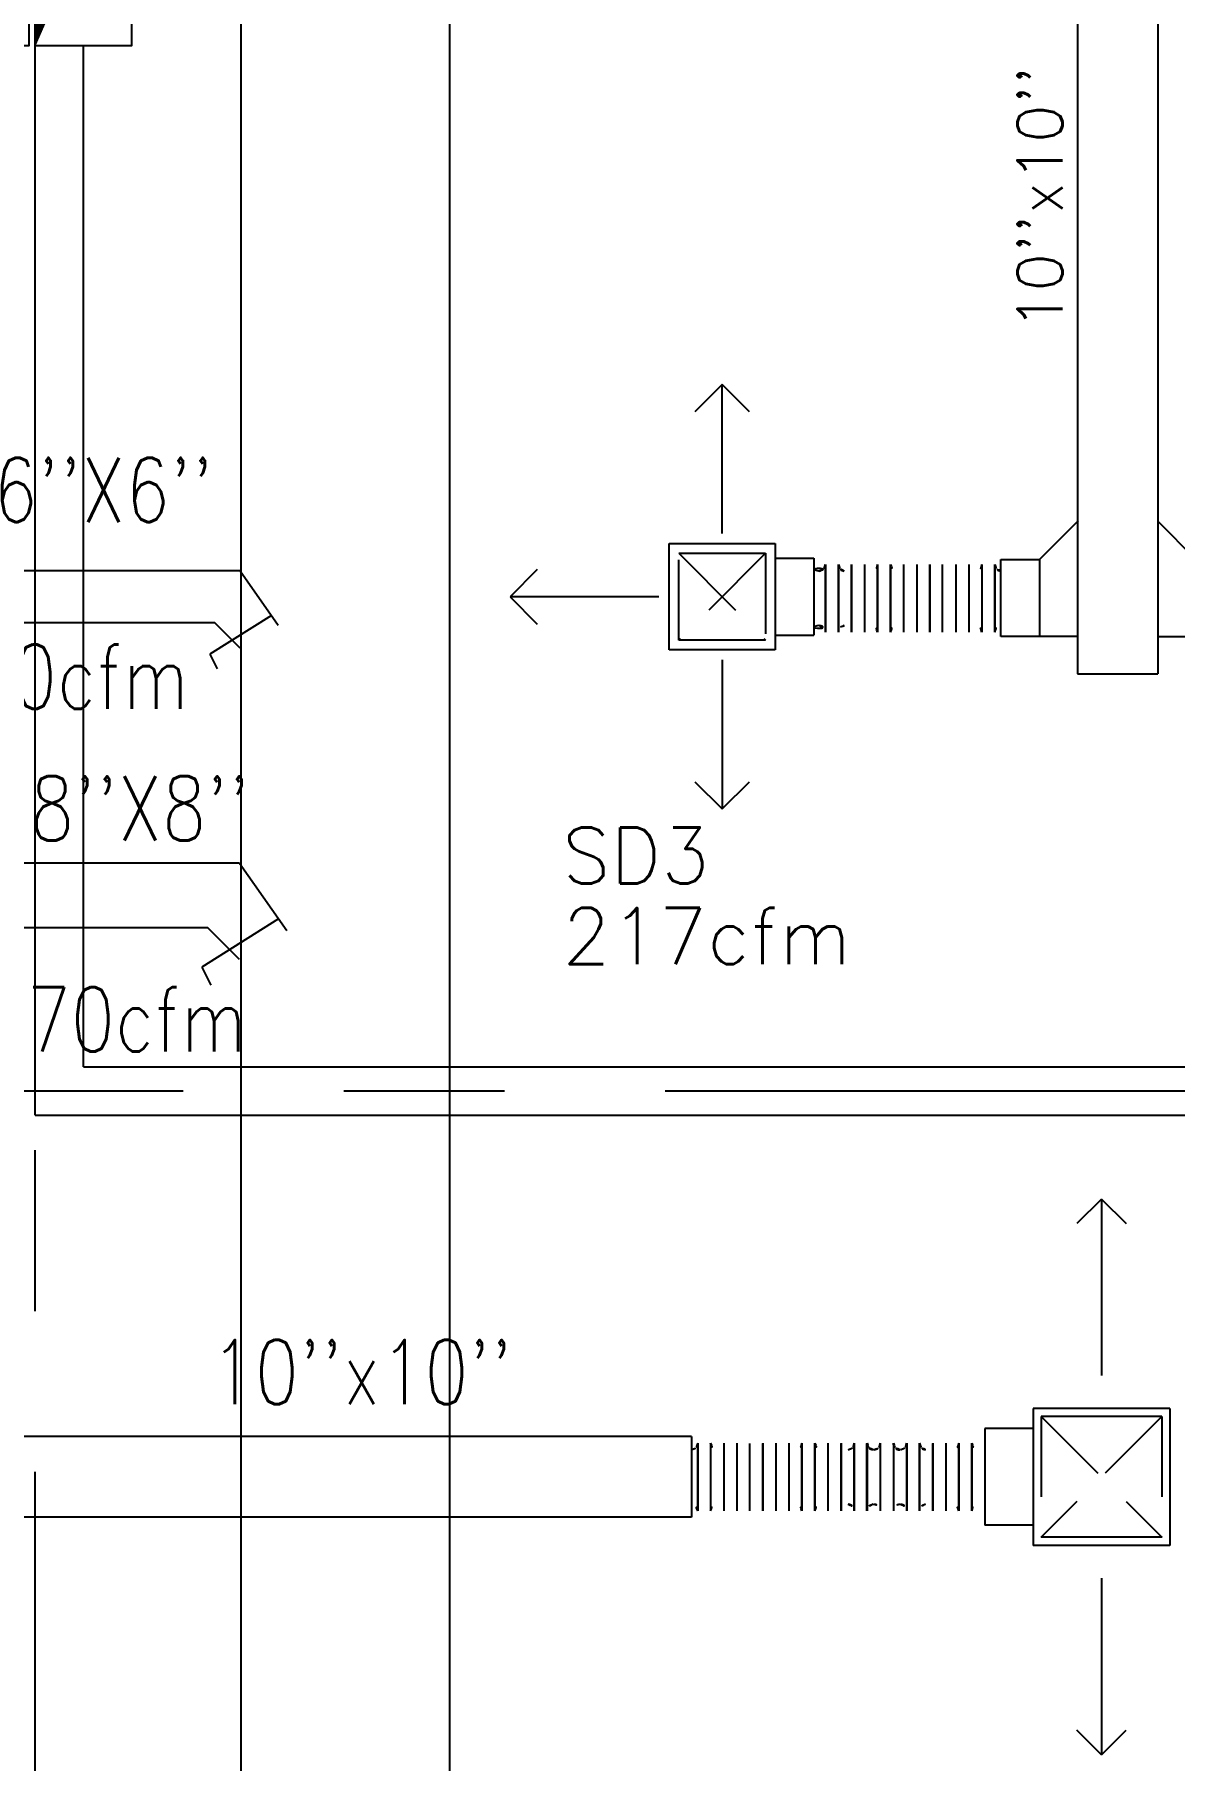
# Model space of a CAD drawing. Extents: x 417866230.2 to 417866327.8, y 43498045.5 to 43498135.4.
# Drawn here: x 417866283.83 to 417866287.38, y 43498101.84 to 43498107.21 of the extents above; entities that cross this region are included whole.
import ezdxf

# ---------------------------------------------------------------- set-up
doc = ezdxf.new("R2010")
doc.units = 0
doc.header["$MEASUREMENT"] = 0
doc.linetypes.add('CENTERX2', pattern=[4, 2.5, -0.5, 0.5, -0.5])
doc.linetypes.add('HIDDEN', pattern=[0.375, 0.25, -0.125])
for name, color, linetype in [('AXES', 11, 'CENTERX2'), ('COL', 9, 'CONTINUOUS'), ('DUCT', 6, 'CONTINUOUS'), ('FHC', 9, 'CONTINUOUS'), ('HAT', 12, 'CONTINUOUS'), ('M-AC-FLEX', 3, 'CONTINUOUS'), ('M-EGU.', 2, 'CONTINUOUS'), ('SCD', 2, 'CONTINUOUS'), ('WALL', 4, 'CONTINUOUS')]:
    doc.layers.add(name, color=color, linetype=linetype)
doc.styles.add('ROMANS', font='ROMANS.shx', dxfattribs={"width": 0.6})

# ---------------------------------------------------------------- blocks, each defined once
blk = doc.blocks.new('C11')
at = {"layer": 'HAT'}
h = blk.add_hatch(dxfattribs=at)
h.set_pattern_fill('ANSI31', color=256, scale=300, style=0)
h.set_pattern_definition([(45, (-383765.23, -62181), (-26.5165043, 26.5165043), [])])
h.paths.add_polyline_path([(-20, 350), (-20, 700), (-320, 700), (-320, 350)])
h.paths.add_polyline_path([(-320, 0), (-20, 0), (-20, 350), (-320, 350)])
h = blk.add_hatch(dxfattribs=at)
h.set_pattern_fill('ANSI31', color=256, scale=300, style=0)
h.set_pattern_definition([(45, (-383445.23, -62181), (-26.5165043, 26.5165043), [])])
h.paths.add_polyline_path([(300, 350), (300, 700), (0, 700), (0, 350)])
h.paths.add_polyline_path([(0, 0), (300, 0), (300, 350), (0, 350)])
at = {"layer": 'COL'}
for points in [[(-20, 700), (-20, 0), (-320, 0), (-320, 700)], [(300, 700), (300, 0), (0, 0), (0, 700)]]:
    blk.add_lwpolyline(points, close=True, dxfattribs=at)

msp = doc.modelspace()

# ---------------------------------------------------------------- hatches: boundary and pattern name
at = {"layer": 'FHC', "linetype": 'ByBlock', "ltscale": 0.3}
h = msp.add_hatch(dxfattribs=at)
h.set_pattern_fill('ANSI32', color=256, scale=175, angle=90, style=0)
h.set_pattern_definition([(135, (417866314.68287, 43497871.7909), (-0.046403882, -0.046403882), []), (135, (417866314.68287, 43497871.82184), (-0.046403882, -0.046403882), [])])
h.paths.add_polyline_path([(417866283.6319, 43498104.9071), (417866283.4419, 43498104.9071), (417866283.4419, 43498103.9871), (417866283.6319, 43498103.9871)])
h.paths.add_polyline_path([(417866284.053, 43498103.7745), (417866283.6322, 43498103.7745), (417866283.6322, 43498104.037), (417866284.053, 43498104.037)], flags=9)

# ---------------------------------------------------------------- linework, layer by layer
at = {"layer": 'AXES'}
for p, q in [((417866283.8369, 43498056.2378), (417866283.8369, 43498134.3653)), ((417866241.7969, 43498103.9221), (417866300.0369, 43498103.9221))]:
    msp.add_line(p, q, dxfattribs=at)
at = {"layer": 'DUCT'}
for p, q in [((417866285.1263, 43498110.4141), (417866285.1263, 43498100.1129)), ((417866284.4763, 43498109.7839), (417866284.4763, 43498100.1129)), ((417866287.0803, 43498108.4154), (417866287.0803, 43498105.2191)), ((417866287.3303, 43498108.4154), (417866287.3303, 43498105.2191)), ((417866287.0819, 43498105.6949), (417866286.9619, 43498105.5749)), ((417866287.3288, 43498105.6949), (417866287.4488, 43498105.5749)), ((417866286.8419, 43498105.3349), (417866286.8419, 43498105.5749)), ((417866286.8419, 43498105.5749), (417866286.9619, 43498105.5749)), ((417866286.9619, 43498105.5749), (417866286.9619, 43498105.3349)), ((417866284.475, 43498105.5391), (417866283.6112, 43498105.5391)), ((417866284.475, 43498105.5391), (417866284.5926, 43498105.3711)), ((417866284.572, 43498105.4006), (417866284.3805, 43498105.2804)), ((417866283.6112, 43498105.3791), (417866284.395, 43498105.3791)), ((417866284.475, 43498105.2991), (417866284.395, 43498105.3791)), ((417866287.0819, 43498105.3349), (417866286.8419, 43498105.3349)), ((417866287.3288, 43498105.3349), (417866287.5688, 43498105.3349)), ((417866284.3805, 43498105.2804), (417866284.3805, 43498105.2804)), ((417866284.3805, 43498105.2804), (417866284.4035, 43498105.2353)), ((417866287.0803, 43498105.2191), (417866287.3303, 43498105.2191)), ((417866284.473, 43498104.6309), (417866283.7754, 43498104.6309)), ((417866284.473, 43498104.6309), (417866284.62, 43498104.4209)), ((417866283.7754, 43498104.4309), (417866284.373, 43498104.4309)), ((417866284.5943, 43498104.4577), (417866284.3549, 43498104.3075)), ((417866284.473, 43498104.3309), (417866284.373, 43498104.4309)), ((417866284.3549, 43498104.3075), (417866284.3837, 43498104.2511)), ((417866284.3549, 43498104.3075), (417866284.3549, 43498104.3075)), ((417866285.8791, 43498102.8471), (417866283.7794, 43498102.8471)), ((417866285.8791, 43498102.8471), (417866285.8791, 43498102.5971)), ((417866285.8791, 43498102.5971), (417866283.7794, 43498102.5971))]:
    msp.add_line(p, q, dxfattribs=at)
at = {"layer": 'M-AC-FLEX', "color": 11}
for p, q in [((417866286.296, 43498105.5593), (417866286.296, 43498105.3492)), ((417866286.296, 43498105.3489), (417866286.296, 43498105.559)), ((417866286.336, 43498105.5593), (417866286.336, 43498105.3492)), ((417866286.336, 43498105.5593), (417866286.336, 43498105.3492)), ((417866286.336, 43498105.3489), (417866286.336, 43498105.559)), ((417866286.3767, 43498105.5593), (417866286.3767, 43498105.3492)), ((417866286.3767, 43498105.5593), (417866286.3767, 43498105.3492)), ((417866286.3767, 43498105.5593), (417866286.3767, 43498105.3492)), ((417866286.3767, 43498105.3489), (417866286.3767, 43498105.559)), ((417866286.4175, 43498105.5593), (417866286.4175, 43498105.3492)), ((417866286.4175, 43498105.5593), (417866286.4175, 43498105.3492)), ((417866286.4582, 43498105.5593), (417866286.4582, 43498105.3492)), ((417866286.4582, 43498105.5593), (417866286.4582, 43498105.3492)), ((417866286.4582, 43498105.3489), (417866286.4582, 43498105.559)), ((417866286.4582, 43498105.3489), (417866286.4582, 43498105.559)), ((417866286.4982, 43498105.5593), (417866286.4982, 43498105.3492)), ((417866286.4982, 43498105.5593), (417866286.4982, 43498105.3492)), ((417866286.4982, 43498105.3489), (417866286.4982, 43498105.559)), ((417866286.4982, 43498105.3489), (417866286.4982, 43498105.559)), ((417866286.5389, 43498105.5593), (417866286.5389, 43498105.3492)), ((417866286.5389, 43498105.5593), (417866286.5389, 43498105.3492)), ((417866286.5797, 43498105.5593), (417866286.5797, 43498105.3492)), ((417866286.5797, 43498105.5593), (417866286.5797, 43498105.3492)), ((417866286.6204, 43498105.5593), (417866286.6204, 43498105.3492)), ((417866286.6204, 43498105.5593), (417866286.6204, 43498105.3492)), ((417866286.6204, 43498105.3489), (417866286.6204, 43498105.559)), ((417866286.6204, 43498105.3489), (417866286.6204, 43498105.559)), ((417866286.6604, 43498105.3489), (417866286.6604, 43498105.559)), ((417866286.7012, 43498105.5593), (417866286.7012, 43498105.3492)), ((417866286.7012, 43498105.5593), (417866286.7012, 43498105.3492)), ((417866286.7419, 43498105.5593), (417866286.7419, 43498105.3492)), ((417866286.7419, 43498105.5593), (417866286.7419, 43498105.3492)), ((417866286.7826, 43498105.5593), (417866286.7826, 43498105.3492)), ((417866286.8227, 43498105.5593), (417866286.8227, 43498105.3492)), ((417866286.8227, 43498105.5593), (417866286.8227, 43498105.3492)), ((417866286.8227, 43498105.3489), (417866286.8227, 43498105.559)), ((417866286.8227, 43498105.3489), (417866286.8227, 43498105.559)), ((417866285.8983, 43498102.8265), (417866285.8983, 43498102.6164)), ((417866285.8983, 43498102.8265), (417866285.8983, 43498102.6164)), ((417866285.8983, 43498102.6161), (417866285.8983, 43498102.8262)), ((417866285.8983, 43498102.6161), (417866285.8983, 43498102.8262)), ((417866285.9384, 43498102.8265), (417866285.9384, 43498102.6164)), ((417866285.9791, 43498102.8265), (417866285.9791, 43498102.6164)), ((417866285.9791, 43498102.8265), (417866285.9791, 43498102.6164)), ((417866286.0198, 43498102.8265), (417866286.0198, 43498102.6164)), ((417866286.0198, 43498102.8265), (417866286.0198, 43498102.6164)), ((417866286.0606, 43498102.6161), (417866286.0606, 43498102.8262)), ((417866286.1006, 43498102.8265), (417866286.1006, 43498102.6164)), ((417866286.1006, 43498102.8265), (417866286.1006, 43498102.6164)), ((417866286.1006, 43498102.6161), (417866286.1006, 43498102.8262)), ((417866286.1006, 43498102.6161), (417866286.1006, 43498102.8262)), ((417866286.1413, 43498102.8265), (417866286.1413, 43498102.6164)), ((417866286.1413, 43498102.8265), (417866286.1413, 43498102.6164)), ((417866286.1821, 43498102.8265), (417866286.1821, 43498102.6164)), ((417866286.1821, 43498102.8265), (417866286.1821, 43498102.6164)), ((417866286.2228, 43498102.8265), (417866286.2228, 43498102.6164)), ((417866286.2228, 43498102.8265), (417866286.2228, 43498102.6164)), ((417866286.2228, 43498102.6161), (417866286.2228, 43498102.8262)), ((417866286.2228, 43498102.6161), (417866286.2228, 43498102.8262)), ((417866286.2628, 43498102.8265), (417866286.2628, 43498102.6164)), ((417866286.2628, 43498102.8265), (417866286.2628, 43498102.6164)), ((417866286.2628, 43498102.6161), (417866286.2628, 43498102.8262)), ((417866286.2628, 43498102.6161), (417866286.2628, 43498102.8262)), ((417866286.3036, 43498102.8265), (417866286.3036, 43498102.6164)), ((417866286.3036, 43498102.8265), (417866286.3036, 43498102.6164)), ((417866286.3443, 43498102.8265), (417866286.3443, 43498102.6164)), ((417866286.3443, 43498102.8265), (417866286.3443, 43498102.6164)), ((417866286.3443, 43498102.8265), (417866286.3443, 43498102.6164)), ((417866286.3443, 43498102.6161), (417866286.3443, 43498102.8262)), ((417866286.385, 43498102.8265), (417866286.385, 43498102.6164)), ((417866286.385, 43498102.8265), (417866286.385, 43498102.6164)), ((417866286.385, 43498102.6161), (417866286.385, 43498102.8262)), ((417866286.425, 43498102.6161), (417866286.425, 43498102.8262)), ((417866286.4251, 43498102.8265), (417866286.4251, 43498102.6164)), ((417866286.4665, 43498102.8265), (417866286.4665, 43498102.6164)), ((417866286.4665, 43498102.8265), (417866286.4665, 43498102.6164)), ((417866286.4665, 43498102.8265), (417866286.4665, 43498102.6164)), ((417866286.5072, 43498102.8265), (417866286.5072, 43498102.6164)), ((417866286.5072, 43498102.8265), (417866286.5072, 43498102.6164)), ((417866286.5072, 43498102.8265), (417866286.5072, 43498102.6164)), ((417866286.5487, 43498102.8265), (417866286.5487, 43498102.6164)), ((417866286.5487, 43498102.6161), (417866286.5487, 43498102.8262)), ((417866286.5887, 43498102.8265), (417866286.5887, 43498102.6164)), ((417866286.5887, 43498102.8265), (417866286.5887, 43498102.6164)), ((417866286.5887, 43498102.6161), (417866286.5887, 43498102.8262)), ((417866286.6294, 43498102.8265), (417866286.6294, 43498102.6164)), ((417866286.6294, 43498102.8265), (417866286.6294, 43498102.6164)), ((417866286.6294, 43498102.8265), (417866286.6294, 43498102.6164)), ((417866286.6294, 43498102.6161), (417866286.6294, 43498102.8262)), ((417866286.6702, 43498102.8265), (417866286.6702, 43498102.6164)), ((417866286.6702, 43498102.8265), (417866286.6702, 43498102.6164)), ((417866286.7109, 43498102.8265), (417866286.7109, 43498102.6164)), ((417866286.7109, 43498102.8265), (417866286.7109, 43498102.6164)), ((417866286.7109, 43498102.6161), (417866286.7109, 43498102.8262)), ((417866286.7109, 43498102.6161), (417866286.7109, 43498102.8262)), ((417866286.7509, 43498102.8265), (417866286.7509, 43498102.6164)), ((417866286.7509, 43498102.8265), (417866286.7509, 43498102.6164)), ((417866286.7509, 43498102.6161), (417866286.7509, 43498102.8262)), ((417866286.7509, 43498102.6161), (417866286.7509, 43498102.8262))]:
    msp.add_line(p, q, dxfattribs=at)
at = {"layer": 'M-AC-FLEX'}
for points in [[(417866286.2593, 43498105.5462, 0.69929), (417866286.2952, 43498105.5593)], [(417866286.2769, 43498105.539, 0.385802), (417866286.2952, 43498105.5593, -1), (417866286.336, 43498105.5593)], [(417866286.2952, 43498105.5593, -0.385802), (417866286.2769, 43498105.539, -0.385802)], [(417866286.2952, 43498105.5593, -1), (417866286.336, 43498105.5593)], [(417866286.3767, 43498105.5593, -1), (417866286.336, 43498105.5593, 1), (417866286.2952, 43498105.5593)], [(417866286.336, 43498105.5593, 1), (417866286.2952, 43498105.5593)], [(417866286.336, 43498105.5593, 1), (417866286.2952, 43498105.5593)], [(417866286.2952, 43498105.5593, -1), (417866286.336, 43498105.5593)], [(417866286.3544, 43498105.539, -0.385802), (417866286.336, 43498105.5593, 1), (417866286.2952, 43498105.5593)], [(417866286.336, 43498105.5593, 1), (417866286.3767, 43498105.5593, -1), (417866286.4175, 43498105.5593)], [(417866286.3767, 43498105.5593, -1), (417866286.336, 43498105.5593)], [(417866286.336, 43498105.5593, 1), (417866286.3767, 43498105.5593)], [(417866286.336, 43498105.5593, 0.385802), (417866286.3544, 43498105.539, 0.385802)], [(417866286.4175, 43498105.5593, 1), (417866286.3767, 43498105.5593)], [(417866286.3767, 43498105.5593, -1), (417866286.4175, 43498105.5593)], [(417866286.4582, 43498105.5593, -1), (417866286.4175, 43498105.5593, 1), (417866286.3767, 43498105.5593)], [(417866286.4175, 43498105.5593, 1), (417866286.4582, 43498105.5593)], [(417866286.4582, 43498105.5593, -0.412332), (417866286.4379, 43498105.5389, -0.412332)], [(417866286.4982, 43498105.5586, -0.00451), (417866286.4982, 43498105.559, 1.018005), (417866286.4582, 43498105.559)], [(417866286.4582, 43498105.5586, 0.00451), (417866286.4582, 43498105.559, -1.018005), (417866286.4982, 43498105.559)], [(417866286.4982, 43498105.5593, 1), (417866286.5389, 43498105.5593, -1), (417866286.5797, 43498105.5593)], [(417866286.4982, 43498105.5593, 0.412332), (417866286.5184, 43498105.5389, 0.412332)], [(417866286.5389, 43498105.5593, -1), (417866286.4982, 43498105.5593)], [(417866286.5389, 43498105.5593, -1), (417866286.5797, 43498105.5593)], [(417866286.6204, 43498105.5593, -1), (417866286.5797, 43498105.5593, 1), (417866286.5389, 43498105.5593)], [(417866286.5797, 43498105.5593, 1), (417866286.5389, 43498105.5593)], [(417866286.5797, 43498105.5593, 1), (417866286.6204, 43498105.5593)], [(417866286.6204, 43498105.5586, 0.00451), (417866286.6204, 43498105.559, -1.018005), (417866286.6604, 43498105.559)], [(417866286.6604, 43498105.5586, -0.00451), (417866286.6604, 43498105.559, 1.018005), (417866286.6204, 43498105.559)], [(417866286.6604, 43498105.5593, 1), (417866286.7012, 43498105.5593, -1), (417866286.7419, 43498105.5593)], [(417866286.7012, 43498105.5593, -1), (417866286.6604, 43498105.5593)], [(417866286.7419, 43498105.5593, 1), (417866286.7012, 43498105.5593)], [(417866286.7012, 43498105.5593, -1), (417866286.7419, 43498105.5593)], [(417866286.7826, 43498105.5593, -1), (417866286.7419, 43498105.5593, 1), (417866286.7012, 43498105.5593)], [(417866286.7419, 43498105.5593, 1), (417866286.7826, 43498105.5593)], [(417866286.7826, 43498105.5593, -0.412332), (417866286.7624, 43498105.5389, -0.412332)], [(417866286.7826, 43498105.5586, 0.00451), (417866286.7826, 43498105.559, -1.018005), (417866286.8227, 43498105.559)], [(417866286.8227, 43498105.5586, -0.00451), (417866286.8227, 43498105.559, 1.018005), (417866286.7826, 43498105.559)], [(417866286.8419, 43498105.539, -0.397838), (417866286.8227, 43498105.5593)], [(417866286.8227, 43498105.5593, 0.397837), (417866286.8419, 43498105.539, 0.397837)], [(417866286.8227, 43498105.5593, 0.397837), (417866286.8419, 43498105.539, 0.397837)], [(417866286.2593, 43498105.3623, -0.69929), (417866286.2952, 43498105.3492, 1), (417866286.336, 43498105.3492)], [(417866286.2769, 43498105.3695, -0.385802), (417866286.2952, 43498105.3492, 1), (417866286.336, 43498105.3492)], [(417866286.3767, 43498105.3492, 1), (417866286.336, 43498105.3492, -1), (417866286.2952, 43498105.3492)], [(417866286.3544, 43498105.3695, 0.385802), (417866286.336, 43498105.3492, -1), (417866286.2952, 43498105.3492)], [(417866286.2952, 43498105.3492, -0.00451), (417866286.2953, 43498105.3489, 0.008922), (417866286.2953, 43498105.3481)], [(417866286.2952, 43498105.3485, -0.004461), (417866286.2953, 43498105.3489)], [(417866286.336, 43498105.3492, -1), (417866286.3767, 43498105.3492, 1), (417866286.4175, 43498105.3492)], [(417866286.336, 43498105.3492, 0.00451), (417866286.336, 43498105.3489, -0.008922), (417866286.336, 43498105.3481)], [(417866286.336, 43498105.3485, 0.004461), (417866286.336, 43498105.3489)], [(417866286.4582, 43498105.3492, 1), (417866286.4175, 43498105.3492, -1), (417866286.3767, 43498105.3492)], [(417866286.3767, 43498105.3492, -0.00451), (417866286.3767, 43498105.3489, 0.008922), (417866286.3767, 43498105.3481)], [(417866286.3767, 43498105.3485, -0.004461), (417866286.3767, 43498105.3489)], [(417866286.4582, 43498105.3492, 0.412332), (417866286.4379, 43498105.3696, 0.412332)], [(417866286.4582, 43498105.3492, -0.00451), (417866286.4582, 43498105.3489, 0.008922), (417866286.4582, 43498105.3481)], [(417866286.4982, 43498105.3492, -0.999838), (417866286.4582, 43498105.3485)], [(417866286.4582, 43498105.3492, 0.999838), (417866286.4982, 43498105.3485)], [(417866286.4582, 43498105.3492, 0.999838), (417866286.4982, 43498105.3485)], [(417866286.4982, 43498105.3492, -0.999838), (417866286.4582, 43498105.3485)], [(417866286.4582, 43498105.3485, -0.004461), (417866286.4582, 43498105.3489)], [(417866286.4582, 43498105.3485, -0.004461), (417866286.4582, 43498105.3489)], [(417866286.4582, 43498105.3489, 0.008922), (417866286.4582, 43498105.3481)], [(417866286.4982, 43498105.3492, -0.412332), (417866286.5184, 43498105.3696, -0.412332)], [(417866286.4982, 43498105.3492, -1), (417866286.5389, 43498105.3492, 1), (417866286.5797, 43498105.3492)], [(417866286.4982, 43498105.3492, 0.00451), (417866286.4982, 43498105.3489, -0.008922), (417866286.4982, 43498105.3481)], [(417866286.4982, 43498105.3485, 0.004461), (417866286.4982, 43498105.3489)], [(417866286.4982, 43498105.3489, -0.008922), (417866286.4982, 43498105.3481)], [(417866286.4982, 43498105.3485, 0.004461), (417866286.4982, 43498105.3489)], [(417866286.6204, 43498105.3492, 1), (417866286.5797, 43498105.3492, -1), (417866286.5389, 43498105.3492)], [(417866286.6204, 43498105.3492, 0.999838), (417866286.6604, 43498105.3485)], [(417866286.6604, 43498105.3492, -0.999838), (417866286.6204, 43498105.3485)], [(417866286.6204, 43498105.3492, -0.00451), (417866286.6204, 43498105.3489, 0.008922), (417866286.6204, 43498105.3481)], [(417866286.6604, 43498105.3492, -0.999838), (417866286.6204, 43498105.3485)], [(417866286.6204, 43498105.3492, 0.999838), (417866286.6604, 43498105.3485)], [(417866286.6204, 43498105.3485, -0.004461), (417866286.6204, 43498105.3489)], [(417866286.6204, 43498105.3489, 0.008922), (417866286.6204, 43498105.3481)], [(417866286.6204, 43498105.3485, -0.004461), (417866286.6204, 43498105.3489)], [(417866286.6604, 43498105.3492, -1), (417866286.7012, 43498105.3492, 1), (417866286.7419, 43498105.3492)], [(417866286.6604, 43498105.3492, 0.00451), (417866286.6604, 43498105.3489, -0.008922), (417866286.6604, 43498105.3481)], [(417866286.6604, 43498105.3485, 0.004461), (417866286.6604, 43498105.3489)], [(417866286.6604, 43498105.3485, 0.004461), (417866286.6604, 43498105.3489)], [(417866286.6604, 43498105.3489, -0.008922), (417866286.6604, 43498105.3481)], [(417866286.7826, 43498105.3492, 1), (417866286.7419, 43498105.3492, -1), (417866286.7012, 43498105.3492)], [(417866286.7826, 43498105.3492, 0.412332), (417866286.7624, 43498105.3696, 0.412332)], [(417866286.7826, 43498105.3492, 0.999838), (417866286.8227, 43498105.3485)], [(417866286.8227, 43498105.3492, -0.999838), (417866286.7826, 43498105.3485)], [(417866286.7826, 43498105.3492, -0.00451), (417866286.7826, 43498105.3489, 0.008922), (417866286.7826, 43498105.3481)], [(417866286.8227, 43498105.3492, -0.999838), (417866286.7826, 43498105.3485)], [(417866286.7826, 43498105.3492, 0.999838), (417866286.8227, 43498105.3485)], [(417866286.7826, 43498105.3485, -0.004461), (417866286.7826, 43498105.3489)], [(417866286.7826, 43498105.3489, 0.008922), (417866286.7826, 43498105.3481)], [(417866286.7826, 43498105.3485, -0.004461), (417866286.7826, 43498105.3489)], [(417866286.8227, 43498105.3492, -0.397837), (417866286.8419, 43498105.3696, -0.397837)], [(417866286.8227, 43498105.3492, -0.412332), (417866286.8429, 43498105.3696, -0.412332)], [(417866286.8227, 43498105.3492, 0.00451), (417866286.8227, 43498105.3489, -0.008922), (417866286.8227, 43498105.3481)], [(417866286.8227, 43498105.3485, 0.004461), (417866286.8227, 43498105.3489)], [(417866286.8227, 43498105.3485, 0.004461), (417866286.8227, 43498105.3489)], [(417866286.8227, 43498105.3489, -0.008922), (417866286.8227, 43498105.3481)], [(417866285.8791, 43498102.8062, 0.397838), (417866285.8983, 43498102.8265)], [(417866285.8983, 43498102.8265, -0.397837), (417866285.8791, 43498102.8062, -0.397837)], [(417866285.8983, 43498102.8265, -0.397837), (417866285.8791, 43498102.8062, -0.397837)], [(417866285.9384, 43498102.8258, -0.00451), (417866285.9384, 43498102.8262, 1.018005), (417866285.8983, 43498102.8262)], [(417866285.8983, 43498102.8258, 0.00451), (417866285.8983, 43498102.8262, -1.018005), (417866285.9384, 43498102.8262)], [(417866285.9384, 43498102.8265, 1), (417866285.9791, 43498102.8265, -1), (417866286.0198, 43498102.8265)], [(417866285.9384, 43498102.8265, 0.412332), (417866285.9586, 43498102.8062, 0.412332)], [(417866285.9791, 43498102.8265, -1), (417866285.9384, 43498102.8265)], [(417866285.9791, 43498102.8265, -1), (417866286.0198, 43498102.8265)], [(417866286.0606, 43498102.8265, -1), (417866286.0198, 43498102.8265, 1), (417866285.9791, 43498102.8265)], [(417866286.0198, 43498102.8265, 1), (417866285.9791, 43498102.8265)], [(417866286.0198, 43498102.8265, 1), (417866286.0606, 43498102.8265)], [(417866286.1006, 43498102.8258, -0.00451), (417866286.1006, 43498102.8262, 1.018005), (417866286.0606, 43498102.8262)], [(417866286.0606, 43498102.8258, 0.00451), (417866286.0606, 43498102.8262, -1.018005), (417866286.1006, 43498102.8262)], [(417866286.1006, 43498102.8265, 1), (417866286.1413, 43498102.8265, -1), (417866286.1821, 43498102.8265)], [(417866286.1413, 43498102.8265, -1), (417866286.1006, 43498102.8265)], [(417866286.1821, 43498102.8265, 1), (417866286.1413, 43498102.8265)], [(417866286.1413, 43498102.8265, -1), (417866286.1821, 43498102.8265)], [(417866286.2228, 43498102.8265, -1), (417866286.1821, 43498102.8265, 1), (417866286.1413, 43498102.8265)], [(417866286.1821, 43498102.8265, 1), (417866286.2228, 43498102.8265)], [(417866286.2228, 43498102.8265, -0.412332), (417866286.2026, 43498102.8062, -0.412332)], [(417866286.2228, 43498102.8258, 0.00451), (417866286.2228, 43498102.8262, -1.018005), (417866286.2628, 43498102.8262)], [(417866286.2628, 43498102.8258, -0.00451), (417866286.2628, 43498102.8262, 1.018005), (417866286.2228, 43498102.8262)], [(417866286.2628, 43498102.8265, 1), (417866286.3036, 43498102.8265, -1), (417866286.3443, 43498102.8265)], [(417866286.3036, 43498102.8265, -1), (417866286.2628, 43498102.8265)], [(417866286.2628, 43498102.8265, 0.412332), (417866286.2831, 43498102.8062, 0.412332)], [(417866286.3036, 43498102.8265, -1), (417866286.3443, 43498102.8265)], [(417866286.385, 43498102.8265, -1), (417866286.3443, 43498102.8265, 1), (417866286.3036, 43498102.8265)], [(417866286.3443, 43498102.8265, 1), (417866286.3036, 43498102.8265)], [(417866286.3443, 43498102.8265, 1), (417866286.385, 43498102.8265, -1), (417866286.4258, 43498102.8265)], [(417866286.3443, 43498102.8265, 1), (417866286.385, 43498102.8265)], [(417866286.385, 43498102.8265, -1), (417866286.3443, 43498102.8265)], [(417866286.3667, 43498102.8063, 0.385802), (417866286.385, 43498102.8265, -1), (417866286.4258, 43498102.8265)], [(417866286.385, 43498102.8265, -0.385802), (417866286.3667, 43498102.8063, -0.385802)], [(417866286.4258, 43498102.8265, 1), (417866286.385, 43498102.8265)], [(417866286.385, 43498102.8265, -1), (417866286.4258, 43498102.8265)], [(417866286.4441, 43498102.8063, -0.385802), (417866286.4258, 43498102.8265, 1), (417866286.385, 43498102.8265)], [(417866286.385, 43498102.8265, -1), (417866286.4258, 43498102.8265)], [(417866286.4665, 43498102.8265, -1), (417866286.4258, 43498102.8265, 1), (417866286.385, 43498102.8265)], [(417866286.4258, 43498102.8265, 1), (417866286.385, 43498102.8265)], [(417866286.4258, 43498102.8265, 1), (417866286.4665, 43498102.8265, -1), (417866286.5072, 43498102.8265)], [(417866286.4258, 43498102.8265, 0.385802), (417866286.4441, 43498102.8063, 0.385802)], [(417866286.4665, 43498102.8265, -1), (417866286.4258, 43498102.8265)], [(417866286.4258, 43498102.8265, 1), (417866286.4665, 43498102.8265)], [(417866286.4463, 43498102.8062, 0.411171), (417866286.4665, 43498102.8265, -1), (417866286.5072, 43498102.8265)], [(417866286.4665, 43498102.8265, -0.41117), (417866286.4463, 43498102.8062, -0.41117)], [(417866286.5072, 43498102.8265, 1), (417866286.4665, 43498102.8265)], [(417866286.4665, 43498102.8265, -1), (417866286.5072, 43498102.8265)], [(417866286.5274, 43498102.8062, -0.411171), (417866286.5072, 43498102.8265, 1), (417866286.4665, 43498102.8265)], [(417866286.4665, 43498102.8265, -1), (417866286.5072, 43498102.8265)], [(417866286.548, 43498102.8265, -1), (417866286.5072, 43498102.8265, 1), (417866286.4665, 43498102.8265)], [(417866286.5072, 43498102.8265, 1), (417866286.4665, 43498102.8265)], [(417866286.5072, 43498102.8265, 1), (417866286.548, 43498102.8265, -1), (417866286.5887, 43498102.8265)], [(417866286.5072, 43498102.8265, 0.41117), (417866286.5274, 43498102.8062, 0.41117)], [(417866286.5072, 43498102.8265, 1), (417866286.548, 43498102.8265)], [(417866286.548, 43498102.8265, -1), (417866286.5072, 43498102.8265)], [(417866286.5296, 43498102.8063, 0.385802), (417866286.548, 43498102.8265, -1), (417866286.5887, 43498102.8265)], [(417866286.548, 43498102.8265, -0.385802), (417866286.5296, 43498102.8063, -0.385802)], [(417866286.548, 43498102.8265, -1), (417866286.5887, 43498102.8265)], [(417866286.6294, 43498102.8265, -1), (417866286.5887, 43498102.8265, 1), (417866286.548, 43498102.8265)], [(417866286.5887, 43498102.8265, 1), (417866286.548, 43498102.8265)], [(417866286.5887, 43498102.8265, 1), (417866286.548, 43498102.8265)], [(417866286.548, 43498102.8265, -1), (417866286.5887, 43498102.8265)], [(417866286.6071, 43498102.8063, -0.385802), (417866286.5887, 43498102.8265, 1), (417866286.548, 43498102.8265)], [(417866286.5887, 43498102.8265, 1), (417866286.6294, 43498102.8265, -1), (417866286.6702, 43498102.8265)], [(417866286.6294, 43498102.8265, -1), (417866286.5887, 43498102.8265)], [(417866286.5887, 43498102.8265, 1), (417866286.6294, 43498102.8265)], [(417866286.5887, 43498102.8265, 0.385802), (417866286.6071, 43498102.8063, 0.385802)], [(417866286.6702, 43498102.8265, 1), (417866286.6294, 43498102.8265)], [(417866286.6294, 43498102.8265, -1), (417866286.6702, 43498102.8265)], [(417866286.7109, 43498102.8265, -1), (417866286.6702, 43498102.8265, 1), (417866286.6294, 43498102.8265)], [(417866286.6702, 43498102.8265, 1), (417866286.7109, 43498102.8265)], [(417866286.7109, 43498102.8265, -0.412332), (417866286.6907, 43498102.8062, -0.412332)], [(417866286.7509, 43498102.8258, -0.00451), (417866286.7509, 43498102.8262, 1.018005), (417866286.7109, 43498102.8262)], [(417866286.7109, 43498102.8258, 0.00451), (417866286.7109, 43498102.8262, -1.018005), (417866286.7509, 43498102.8262)], [(417866286.7509, 43498102.8265, 1), (417866286.7917, 43498102.8265, -0.031195), (417866286.7918, 43498102.8291, -0.031195)], [(417866286.7509, 43498102.8265, 0.412332), (417866286.7712, 43498102.8062, 0.412332)], [(417866286.7917, 43498102.8265, -1), (417866286.7509, 43498102.8265)], [(417866285.8983, 43498102.6164, 0.412332), (417866285.8781, 43498102.6368, 0.412332)], [(417866285.8983, 43498102.6164, 0.397837), (417866285.8791, 43498102.6368, 0.397837)], [(417866285.8983, 43498102.6164, -0.00451), (417866285.8983, 43498102.6161, 0.008922), (417866285.8983, 43498102.6154)], [(417866285.9384, 43498102.6164, -0.999838), (417866285.8983, 43498102.6157)], [(417866285.8983, 43498102.6164, 0.999838), (417866285.9384, 43498102.6157)], [(417866285.8983, 43498102.6164, 0.999838), (417866285.9384, 43498102.6157)], [(417866285.9384, 43498102.6164, -0.999838), (417866285.8983, 43498102.6157)], [(417866285.8983, 43498102.6157, -0.004461), (417866285.8983, 43498102.6161)], [(417866285.8983, 43498102.6157, -0.004461), (417866285.8983, 43498102.6161)], [(417866285.8983, 43498102.6161, 0.008922), (417866285.8983, 43498102.6154)], [(417866285.9384, 43498102.6164, -0.412332), (417866285.9586, 43498102.6368, -0.412332)], [(417866285.9384, 43498102.6164, -1), (417866285.9791, 43498102.6164, 1), (417866286.0198, 43498102.6164)], [(417866285.9384, 43498102.6164, 0.00451), (417866285.9384, 43498102.6161, -0.008922), (417866285.9384, 43498102.6154)], [(417866285.9384, 43498102.6157, 0.004461), (417866285.9384, 43498102.6161)], [(417866285.9384, 43498102.6161, -0.008922), (417866285.9384, 43498102.6154)], [(417866285.9384, 43498102.6157, 0.004461), (417866285.9384, 43498102.6161)], [(417866286.0606, 43498102.6164, 1), (417866286.0198, 43498102.6164, -1), (417866285.9791, 43498102.6164)], [(417866286.0606, 43498102.6164, -0.00451), (417866286.0606, 43498102.6161, 0.008922), (417866286.0606, 43498102.6154)], [(417866286.1006, 43498102.6164, -0.999838), (417866286.0606, 43498102.6157)], [(417866286.0606, 43498102.6164, 0.999838), (417866286.1006, 43498102.6157)], [(417866286.0606, 43498102.6164, 0.999838), (417866286.1006, 43498102.6157)], [(417866286.1006, 43498102.6164, -0.999838), (417866286.0606, 43498102.6157)], [(417866286.0606, 43498102.6157, -0.004461), (417866286.0606, 43498102.6161)], [(417866286.0606, 43498102.6157, -0.004461), (417866286.0606, 43498102.6161)], [(417866286.0606, 43498102.6161, 0.008922), (417866286.0606, 43498102.6154)], [(417866286.1006, 43498102.6164, -1), (417866286.1413, 43498102.6164, 1), (417866286.1821, 43498102.6164)], [(417866286.1006, 43498102.6164, 0.00451), (417866286.1006, 43498102.6161, -0.008922), (417866286.1006, 43498102.6154)], [(417866286.1006, 43498102.6157, 0.004461), (417866286.1006, 43498102.6161)], [(417866286.1006, 43498102.6161, -0.008922), (417866286.1006, 43498102.6154)], [(417866286.1006, 43498102.6157, 0.004461), (417866286.1006, 43498102.6161)], [(417866286.2228, 43498102.6164, 1), (417866286.1821, 43498102.6164, -1), (417866286.1413, 43498102.6164)], [(417866286.2228, 43498102.6164, 0.412332), (417866286.2026, 43498102.6368, 0.412332)], [(417866286.2228, 43498102.6164, 0.999838), (417866286.2628, 43498102.6157)], [(417866286.2628, 43498102.6164, -0.999838), (417866286.2228, 43498102.6157)], [(417866286.2228, 43498102.6164, -0.00451), (417866286.2228, 43498102.6161, 0.008922), (417866286.2228, 43498102.6154)], [(417866286.2628, 43498102.6164, -0.999838), (417866286.2228, 43498102.6157)], [(417866286.2228, 43498102.6164, 0.999838), (417866286.2628, 43498102.6157)], [(417866286.2228, 43498102.6157, -0.004461), (417866286.2228, 43498102.6161)], [(417866286.2228, 43498102.6161, 0.008922), (417866286.2228, 43498102.6154)], [(417866286.2228, 43498102.6157, -0.004461), (417866286.2228, 43498102.6161)], [(417866286.2628, 43498102.6164, -1), (417866286.3036, 43498102.6164, 1), (417866286.3443, 43498102.6164)], [(417866286.2628, 43498102.6164, -0.412332), (417866286.2831, 43498102.6368, -0.412332)], [(417866286.2628, 43498102.6164, 0.00451), (417866286.2628, 43498102.6161, -0.008922), (417866286.2628, 43498102.6154)], [(417866286.2628, 43498102.6157, 0.004461), (417866286.2628, 43498102.6161)], [(417866286.2628, 43498102.6157, 0.004461), (417866286.2628, 43498102.6161)], [(417866286.2628, 43498102.6161, -0.008922), (417866286.2628, 43498102.6154)], [(417866286.385, 43498102.6164, 1), (417866286.3443, 43498102.6164, -1), (417866286.3036, 43498102.6164)], [(417866286.3443, 43498102.6164, -1), (417866286.385, 43498102.6164, 1), (417866286.4258, 43498102.6164)], [(417866286.3443, 43498102.6164, 0.00451), (417866286.3443, 43498102.6161, -0.008922), (417866286.3443, 43498102.6154)], [(417866286.3443, 43498102.6157, 0.004461), (417866286.3443, 43498102.6161)], [(417866286.3667, 43498102.6367, -0.385802), (417866286.385, 43498102.6164, 1), (417866286.4258, 43498102.6164)], [(417866286.4665, 43498102.6164, 1), (417866286.4258, 43498102.6164, -1), (417866286.385, 43498102.6164)], [(417866286.4441, 43498102.6367, 0.385802), (417866286.4258, 43498102.6164, -1), (417866286.385, 43498102.6164)], [(417866286.385, 43498102.6164, -0.00451), (417866286.385, 43498102.6161, 0.008922), (417866286.385, 43498102.6154)], [(417866286.385, 43498102.6157, -0.004461), (417866286.385, 43498102.6161)], [(417866286.4258, 43498102.6164, -1), (417866286.4665, 43498102.6164, 1), (417866286.5072, 43498102.6164)], [(417866286.4258, 43498102.6164, 0.00451), (417866286.4258, 43498102.6161, -0.008922), (417866286.4258, 43498102.6154)], [(417866286.4258, 43498102.6157, 0.004461), (417866286.4258, 43498102.6161)], [(417866286.4463, 43498102.6368, -0.283155), (417866286.4648, 43498102.626)], [(417866286.548, 43498102.6164, 1), (417866286.5072, 43498102.6164, -1), (417866286.4665, 43498102.6164)], [(417866286.4665, 43498102.6164, -0.00451), (417866286.4665, 43498102.6161, 0.008922), (417866286.4665, 43498102.6154)], [(417866286.4665, 43498102.6157, -0.004461), (417866286.4665, 43498102.6161)], [(417866286.5072, 43498102.6164, -1), (417866286.548, 43498102.6164, 1), (417866286.5887, 43498102.6164)], [(417866286.5072, 43498102.6164, 0.00451), (417866286.5072, 43498102.6161, -0.008922), (417866286.5072, 43498102.6154)], [(417866286.5072, 43498102.6157, 0.004461), (417866286.5072, 43498102.6161)], [(417866286.5274, 43498102.6368, 0.283155), (417866286.5089, 43498102.626)], [(417866286.5296, 43498102.6367, -0.385802), (417866286.548, 43498102.6164, 1), (417866286.5887, 43498102.6164)], [(417866286.6294, 43498102.6164, 1), (417866286.5887, 43498102.6164, -1), (417866286.548, 43498102.6164)], [(417866286.6071, 43498102.6367, 0.385802), (417866286.5887, 43498102.6164, -1), (417866286.548, 43498102.6164)], [(417866286.548, 43498102.6164, -0.00451), (417866286.548, 43498102.6161, 0.008922), (417866286.548, 43498102.6154)], [(417866286.548, 43498102.6157, -0.004461), (417866286.548, 43498102.6161)], [(417866286.5887, 43498102.6164, -1), (417866286.6294, 43498102.6164, 1), (417866286.6702, 43498102.6164)], [(417866286.5887, 43498102.6164, 0.00451), (417866286.5887, 43498102.6161, -0.008922), (417866286.5887, 43498102.6154)], [(417866286.5887, 43498102.6157, 0.004461), (417866286.5887, 43498102.6161)], [(417866286.7109, 43498102.6164, 1), (417866286.6702, 43498102.6164, -1), (417866286.6294, 43498102.6164)], [(417866286.6294, 43498102.6164, -0.00451), (417866286.6294, 43498102.6161, 0.008922), (417866286.6294, 43498102.6154)], [(417866286.6294, 43498102.6157, -0.004461), (417866286.6294, 43498102.6161)], [(417866286.7109, 43498102.6164, 0.412332), (417866286.6907, 43498102.6368, 0.412332)], [(417866286.7109, 43498102.6164, -0.00451), (417866286.7109, 43498102.6161, 0.008922), (417866286.7109, 43498102.6154)], [(417866286.7509, 43498102.6164, -0.999838), (417866286.7109, 43498102.6157)], [(417866286.7109, 43498102.6164, 0.999838), (417866286.7509, 43498102.6157)], [(417866286.7109, 43498102.6164, 0.999838), (417866286.7509, 43498102.6157)], [(417866286.7509, 43498102.6164, -0.999838), (417866286.7109, 43498102.6157)], [(417866286.7109, 43498102.6157, -0.004461), (417866286.7109, 43498102.6161)], [(417866286.7109, 43498102.6157, -0.004461), (417866286.7109, 43498102.6161)], [(417866286.7109, 43498102.6161, 0.008922), (417866286.7109, 43498102.6154)], [(417866286.7509, 43498102.6164, -0.412332), (417866286.7712, 43498102.6368, -0.412332)], [(417866286.7509, 43498102.6164, -1), (417866286.7917, 43498102.6164, 0.031195), (417866286.7918, 43498102.6139, 0.031195)], [(417866286.7509, 43498102.6164, 0.00451), (417866286.7509, 43498102.6161, -0.008922), (417866286.7509, 43498102.6154)], [(417866286.7509, 43498102.6157, 0.004461), (417866286.7509, 43498102.6161)], [(417866286.7509, 43498102.6161, -0.008922), (417866286.7509, 43498102.6154)], [(417866286.7509, 43498102.6157, 0.004461), (417866286.7509, 43498102.6161)]]:
    msp.add_lwpolyline(points, format="xyb", dxfattribs=at)
at = {"layer": 'M-EGU.'}
for p, q in [((417866285.9743, 43498106.1191), (417866285.8895, 43498106.0342)), ((417866285.9743, 43498105.6557), (417866285.9743, 43498106.1191)), ((417866286.0592, 43498106.0342), (417866285.9743, 43498106.1191)), ((417866285.8093, 43498105.6241), (417866286.1393, 43498105.6241)), ((417866285.8093, 43498105.2941), (417866285.8093, 43498105.6241)), ((417866286.1393, 43498105.6241), (417866286.1393, 43498105.2941)), ((417866286.1393, 43498105.5791), (417866286.2593, 43498105.5791)), ((417866286.2593, 43498105.5791), (417866286.2593, 43498105.3391)), ((417866285.3992, 43498105.5439), (417866285.3143, 43498105.4591)), ((417866285.3143, 43498105.4591), (417866285.3992, 43498105.3742)), ((417866285.7777, 43498105.4591), (417866285.3143, 43498105.4591)), ((417866286.1393, 43498105.3391), (417866286.2593, 43498105.3391)), ((417866286.1393, 43498105.2941), (417866285.8093, 43498105.2941)), ((417866285.9743, 43498105.2625), (417866285.9743, 43498104.7991)), ((417866285.8895, 43498104.8839), (417866285.9743, 43498104.7991)), ((417866285.9743, 43498104.7991), (417866286.0592, 43498104.8839)), ((417866287.1548, 43498103.5861), (417866287.0784, 43498103.5097)), ((417866287.1548, 43498103.5861), (417866287.1548, 43498103.0376)), ((417866287.1548, 43498103.5861), (417866287.2312, 43498103.5097)), ((417866286.9418, 43498102.9351), (417866286.9418, 43498102.5091)), ((417866287.3678, 43498102.9351), (417866286.9418, 43498102.9351)), ((417866287.3678, 43498102.9351), (417866287.3678, 43498102.5091)), ((417866286.9418, 43498102.8721), (417866286.7918, 43498102.8721)), ((417866286.7918, 43498102.8721), (417866286.7918, 43498102.5721)), ((417866286.9418, 43498102.5721), (417866286.7918, 43498102.5721)), ((417866287.3678, 43498102.5091), (417866286.9418, 43498102.5091)), ((417866287.1548, 43498102.4066), (417866287.1548, 43498101.8581)), ((417866287.1548, 43498101.8581), (417866287.0784, 43498101.9344)), ((417866287.1548, 43498101.8581), (417866287.2312, 43498101.9344))]:
    msp.add_line(p, q, dxfattribs=at)
at = {"layer": 'M-EGU.', "linetype": 'HIDDEN'}
for p, q in [((417866285.8393, 43498105.5941), (417866286.1093, 43498105.5941)), ((417866286.1093, 43498105.5941), (417866285.8393, 43498105.3241)), ((417866285.8393, 43498105.5941), (417866286.1093, 43498105.3241)), ((417866285.8393, 43498105.3241), (417866285.8393, 43498105.5941)), ((417866286.1093, 43498105.5941), (417866286.1093, 43498105.3241)), ((417866286.1093, 43498105.3241), (417866285.8393, 43498105.3241)), ((417866286.9668, 43498102.9101), (417866286.9668, 43498102.5341)), ((417866287.3428, 43498102.9101), (417866286.9668, 43498102.9101)), ((417866286.9668, 43498102.9101), (417866287.3428, 43498102.5341)), ((417866287.3428, 43498102.9101), (417866286.9668, 43498102.5341)), ((417866287.3428, 43498102.9101), (417866287.3428, 43498102.5341)), ((417866287.3428, 43498102.5341), (417866286.9668, 43498102.5341))]:
    msp.add_line(p, q, dxfattribs=at)
at = {"layer": 'WALL'}
for p, q in [((417866283.8369, 43498103.8471), (417866283.8369, 43498107.1721)), ((417866283.9869, 43498103.9971), (417866283.9869, 43498107.1721)), ((417866283.9869, 43498103.9971), (417866291.1369, 43498103.9971)), ((417866283.8369, 43498103.8471), (417866291.2869, 43498103.8471))]:
    msp.add_line(p, q, dxfattribs=at)

# ---------------------------------------------------------------- block references
at = {"layer": 'HAT', "xscale": 0.001000000047497451, "yscale": 0.0009999999892897904, "zscale": 0.001}
msp.add_blockref('C11', (417866283.8369, 43498107.1721), dxfattribs=at)

# ---------------------------------------------------------------- texts
at = {"layer": 'SCD', "style": 'ROMANS'}
msp.add_text("10''x10''", height=0.14, rotation=90, dxfattribs=at).set_placement((417866287.0331, 43498106.2879))
at = {"layer": 'SCD', "style": 'ROMANS', "width": 0.8}
for s, p in [("6''X6''", (417866283.7065, 43498105.6912)), ('70cfm', (417866283.6298, 43498105.1102)), ("8''X8''", (417866283.8202, 43498104.701)), ('170cfm', (417866283.6732, 43498104.0447)), ("10''x10''", (417866284.383, 43498102.948))]:
    msp.add_text(s, height=0.2, dxfattribs=at).set_placement(p)
at = {"layer": 'SCD', "style": 'ROMANS'}
for s, p in [('SD3', (417866285.4771, 43498104.5669)), ('217cfm', (417866285.4771, 43498104.3165))]:
    msp.add_text(s, height=0.175, dxfattribs=at).set_placement(p)

doc.saveas('drawing.dxf')
